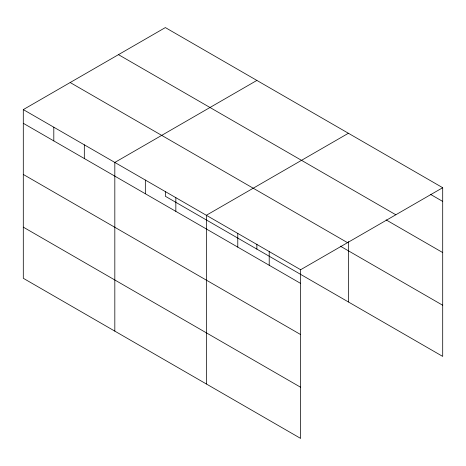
<?xml version="1.0" encoding="UTF-8"?>
<svg xmlns="http://www.w3.org/2000/svg" width="466" height="466" viewBox="0 0 466 466"><rect width="100%" height="100%" fill="white"/><g stroke="black" fill="none" stroke-linecap="round" stroke-linejoin="round"><path stroke-width="0.7" d="M23.3 109.597L300.646 269.721L300.646 438.419L23.3 278.289L23.3 109.597L165.354 27.581L442.7 187.711L442.7 356.403L165.354 196.279L165.354 191.305M256.877 80.426L114.822 162.436L114.822 331.134M348.405 133.264L206.351 215.28L206.351 383.972M300.646 269.721L442.7 187.711M430.753 194.514L442.7 201.411M118.475 54.65L395.82 214.774M386.122 219.894L442.7 252.555M70.18 82.534L347.525 242.658M340.308 246.141L442.7 305.253M23.3 123.298L300.646 283.421M23.3 174.447L300.646 334.571M23.3 227.146L300.646 387.269M348.405 241.557L348.405 301.962M269.214 251.576L269.214 265.276M256.877 244.149L256.877 249.118M237.782 233.425L237.782 247.126M175.839 197.666L175.839 211.366M145.334 180.051L145.334 193.751M84.317 144.827L84.317 158.527M53.806 127.212L53.806 140.913"/></g></svg>
